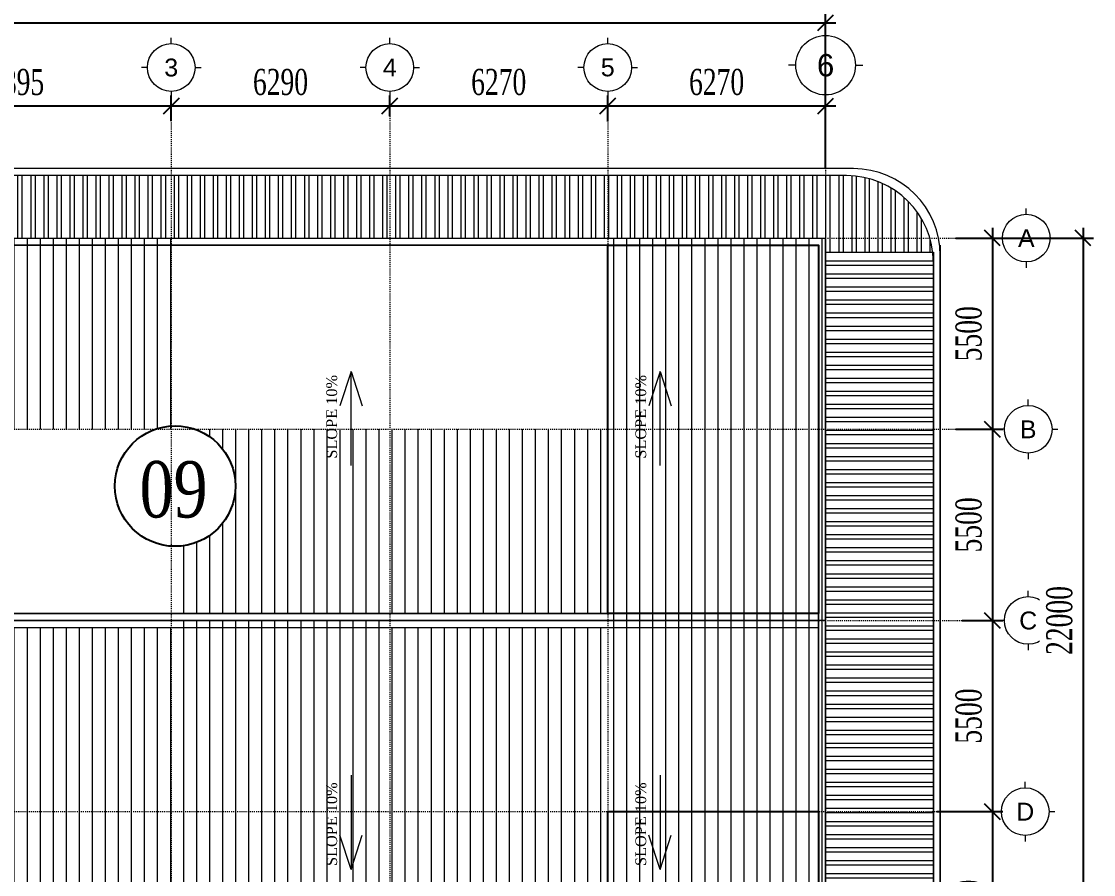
# Model space of a CAD drawing. Header units: inches. Extents: x 340055 to 349452, y -34649 to -30845.
# Drawn here: x 343863.4 to 343966.2, y -32060.5 to -31978.7 of the extents above; entities that cross this region are included whole.
import ezdxf
from ezdxf.enums import TextEntityAlignment as Align

# ---------------------------------------------------------------- set-up
doc = ezdxf.new("R2010")
doc.units = ezdxf.units.IN
doc.header["$MEASUREMENT"] = 0
doc.linetypes.add('XRF-A-GRID LINE$0$CENTER', pattern=[50.8, 31.75, -6.35, 6.35, -6.35])
doc.linetypes.add('XRF-A-RF PLAN$0$ACAD_ISO02W100', pattern=[15, 12, -3])
for name, color, linetype in [('CAUTAO', 7, 'Continuous'), ('XRF-A-RF PLAN$0$cat1', 31, 'Continuous'), ('XRF-A-RF PLAN$0$TITLE-TEXT', 130, 'Continuous'), ('XRF-A-RF PLAN$0$TL-Roof', 60, 'Continuous')]:
    doc.layers.add(name, color=color, linetype=linetype)
for name, color, linetype, lineweight in [('XRF-A-GRID LINE$0$text', 2, 'Continuous', 20), ('XRF-A-GRID LINE$0$TL-AXIS', 252, 'Continuous', 15), ('XRF-A-GRID LINE$0$ZONES', 7, 'Continuous', 9), ('XRF-A-RF PLAN$0$TL-RC', 4, 'Continuous', 15)]:
    doc.layers.add(name, color=color, linetype=linetype, lineweight=lineweight)
doc.styles.add('ST1', font='times.ttf', dxfattribs={"width": 0.7})
doc.styles.add('vntimeh.shx', font='vntimeh.shx', dxfattribs={"width": 0.8, "bigfont": 'bigfont.shx'})
doc.styles.add('XRF-A-GRID LINE$0$ARIALH', font='')
doc.styles.add('XRF-A-RF PLAN$0$VNH', font='', dxfattribs={"height": 150})
doc.styles.get('XRF-A-GRID LINE$0$ARIALH').set_extended_font_data('.VnArialH')
doc.styles.get('XRF-A-RF PLAN$0$VNH').set_extended_font_data('.VnAvantH')
doc.dimstyles.new('300', dxfattribs={"dimtxt": 2.5, "dimasz": 1.5, "dimexe": 1, "dimexo": 0, "dimgap": 1, "dimtad": 1, "dimtoh": 1, "dimdec": 0, "dimlfac": 300, "dimzin": 0, "dimdsep": 46, "dimtxsty": 'ST1', "dimblk": 'OBLIQUE', "dimcen": 1, "dimdle": 1, "dimclrd": 8, "dimclre": 8, "dimclrt": 3, "dimadec": 0, "dimazin": 0, "dimtfac": 1, "dimtdec": 0, "dimtix": 1, "dimtofl": 0, "dimtmove": 1, "dimatfit": 3, "dimfxl": 0, "dimtolj": 1, "dimtzin": 0, "dimlwd": -1, "dimlwe": -1, "dimarcsym": 0})
pattern_1 = [(90, (216.4452, 3803.1944), (-1.25, 2e-16), [])]
pattern_2 = [(90, (353505.5476, -27628.2967), (-1.25, 0), []), (90, (353505.9643, -27627.88), (-1.25, 0), [])]

# ---------------------------------------------------------------- blocks, each defined once
blk = doc.blocks.new('XRF-A-GRID LINE$0$truc')
at = {"layer": 'XRF-A-GRID LINE$0$text', "color": 8}
for p, q in [((0, 4), (0, 5)), ((-4, 0), (-5, 0)), ((4, 0), (5, 0)), ((0, -4), (0, -5))]:
    blk.add_line(p, q, dxfattribs=at)
blk.add_circle((0, 0), 4, dxfattribs=at)
at = {"layer": 'XRF-A-GRID LINE$0$text', "color": 8, "style": 'XRF-A-GRID LINE$0$ARIALH'}
blk.add_attdef('TENTRUCDINHVI', text='', height=3, dxfattribs=at).set_placement((0, 0), align=Align.MIDDLE)
blk = doc.blocks.new('XRF-A-GRID LINE')
at = {"layer": 'XRF-A-GRID LINE$0$TL-AXIS', "linetype": 'XRF-A-GRID LINE$0$CENTER', "lineweight": 0, "ltscale": 0.01}
for p, q in [((-2888340, -1307295), (-2888340, -1342138)), ((-2882050, -1307295), (-2882050, -1342138)), ((-2875780, -1307295), (-2875780, -1342138)), ((-2869510, -1307295), (-2869510, -1342138)), ((-2901380, -1311346), (-2864538, -1311346)), ((-2901380, -1316846), (-2864538, -1316846)), ((-2901380, -1322346), (-2864538, -1322346)), ((-2901380, -1327846), (-2864538, -1327846))]:
    blk.add_line(p, q, dxfattribs=at)
ref = blk.add_blockref('XRF-A-GRID LINE$0$truc', (-2869510, -1306371), dxfattribs=dict(at, xscale=214.2857142863795, yscale=214.2857142863795, zscale=214.2857142863795, rotation=179.9999999999922))
ref.add_attrib('TENTRUCDINHVI', '6', dxfattribs={"layer": 'XRF-A-GRID LINE$0$ZONES', "height": 643, "style": 'XRF-A-GRID LINE$0$ARIALH'}).set_placement((-2869510, -1306371), align=Align.MIDDLE)
ref = blk.add_blockref('XRF-A-GRID LINE$0$truc', (-2888340, -1306437), dxfattribs=dict(at, xscale=171.4285714291036, yscale=171.4285714291036, zscale=171.4285714291036, rotation=179.9999999999922))
ref.add_attrib('TENTRUCDINHVI', '3', dxfattribs={"layer": 'XRF-A-GRID LINE$0$ZONES', "height": 514, "style": 'XRF-A-GRID LINE$0$ARIALH'}).set_placement((-2888340, -1306437), align=Align.MIDDLE)
ref = blk.add_blockref('XRF-A-GRID LINE$0$truc', (-2882050, -1306437), dxfattribs=dict(at, xscale=171.4285714291036, yscale=171.4285714291036, zscale=171.4285714291036, rotation=179.9999999999922))
ref.add_attrib('TENTRUCDINHVI', '4', dxfattribs={"layer": 'XRF-A-GRID LINE$0$ZONES', "height": 514, "style": 'XRF-A-GRID LINE$0$ARIALH'}).set_placement((-2882050, -1306437), align=Align.MIDDLE)
ref = blk.add_blockref('XRF-A-GRID LINE$0$truc', (-2875780, -1306437), dxfattribs=dict(at, xscale=171.4285714291036, yscale=171.4285714291036, zscale=171.4285714291036, rotation=179.9999999999922))
ref.add_attrib('TENTRUCDINHVI', '5', dxfattribs={"layer": 'XRF-A-GRID LINE$0$ZONES', "height": 514, "style": 'XRF-A-GRID LINE$0$ARIALH'}).set_placement((-2875780, -1306437), align=Align.MIDDLE)
ref = blk.add_blockref('XRF-A-GRID LINE$0$truc', (-2863735, -1311346), dxfattribs=dict(at, xscale=171.4285714291036, yscale=171.4285714291036, zscale=171.4285714291036, rotation=179.9999999999922))
ref.add_attrib('TENTRUCDINHVI', 'A', dxfattribs={"layer": 'XRF-A-GRID LINE$0$ZONES', "height": 514, "style": 'XRF-A-GRID LINE$0$ARIALH'}).set_placement((-2863735, -1311346), align=Align.MIDDLE)
ref = blk.add_blockref('XRF-A-GRID LINE$0$truc', (-2863681, -1316846), dxfattribs=dict(at, xscale=171.4285714291036, yscale=171.4285714291036, zscale=171.4285714291036, rotation=179.9999999999922))
ref.add_attrib('TENTRUCDINHVI', 'B', dxfattribs={"layer": 'XRF-A-GRID LINE$0$ZONES', "height": 514, "style": 'XRF-A-GRID LINE$0$ARIALH'}).set_placement((-2863681, -1316846), align=Align.MIDDLE)
ref = blk.add_blockref('XRF-A-GRID LINE$0$truc', (-2863681, -1322346), dxfattribs=dict(at, xscale=171.4285714291036, yscale=171.4285714291036, zscale=171.4285714291036, rotation=179.9999999999922))
ref.add_attrib('TENTRUCDINHVI', 'C', dxfattribs={"layer": 'XRF-A-GRID LINE$0$ZONES', "height": 514, "style": 'XRF-A-GRID LINE$0$ARIALH'}).set_placement((-2863681, -1322346), align=Align.MIDDLE)
ref = blk.add_blockref('XRF-A-GRID LINE$0$truc', (-2863767, -1327846), dxfattribs=dict(at, xscale=171.4285714291036, yscale=171.4285714291036, zscale=171.4285714291036, rotation=179.9999999999922))
ref.add_attrib('TENTRUCDINHVI', 'D', dxfattribs={"layer": 'XRF-A-GRID LINE$0$ZONES', "height": 514, "style": 'XRF-A-GRID LINE$0$ARIALH'}).set_placement((-2863767, -1327846), align=Align.MIDDLE)
blk = doc.blocks.new('_Oblique')
at = {"color": 0, "linetype": 'ByBlock', "lineweight": -2}
blk.add_line((-0.5, -0.5), (0.5, 0.5), dxfattribs=at)
blk = doc.blocks.new('*D466')
at = {"color": 8, "linetype": 'Continuous', "transparency": 16777216}
for p, q in [((343877.75, -31987.74), (343877.75, -31985.77)), ((343898.71, -31987.74), (343898.71, -31985.77)), ((343876.75, -31986.77), (343899.71, -31986.77))]:
    blk.add_line(p, q, dxfattribs=at)
at = {"layer": 'Defpoints', "color": 0, "transparency": 16777216}
for p in [(343898.71, -31986.77), (343877.75, -31987.74), (343898.71, -31987.74)]:
    blk.add_point(p, dxfattribs=at)
at = {"color": 8, "transparency": 16777216, "xscale": 1.5, "yscale": 1.5, "zscale": 1.5, "rotation": 180}
blk.add_blockref('_Oblique', (343877.75, -31986.77), dxfattribs=at)
at = {"color": 8, "transparency": 16777216, "xscale": 1.5, "yscale": 1.5, "zscale": 1.5}
blk.add_blockref('_Oblique', (343898.71, -31986.77), dxfattribs=at)
at = {"color": 3, "transparency": 16777216, "insert": (343888.23, -31984.49), "char_height": 2.5, "attachment_point": 5, "style": 'ST1', "bg_fill": 3, "box_fill_scale": 1.25, "bg_fill_color": 256, "bg_fill_true_color": 13158600, "bg_fill_transparency": 0}
blk.add_mtext('\\A1;6290', dxfattribs=at)
blk = doc.blocks.new('*D467')
at = {"color": 8, "linetype": 'Continuous', "transparency": 16777216}
for p, q in [((343898.71, -31987.74), (343898.71, -31985.77)), ((343919.61, -31988.25), (343919.61, -31985.77)), ((343897.71, -31986.77), (343920.61, -31986.77))]:
    blk.add_line(p, q, dxfattribs=at)
at = {"layer": 'Defpoints', "color": 0, "transparency": 16777216}
for p in [(343919.61, -31986.77), (343898.71, -31987.74), (343919.61, -31988.25)]:
    blk.add_point(p, dxfattribs=at)
at = {"color": 8, "transparency": 16777216, "xscale": 1.5, "yscale": 1.5, "zscale": 1.5, "rotation": 180}
blk.add_blockref('_Oblique', (343898.71, -31986.77), dxfattribs=at)
at = {"color": 8, "transparency": 16777216, "xscale": 1.5, "yscale": 1.5, "zscale": 1.5}
blk.add_blockref('_Oblique', (343919.61, -31986.77), dxfattribs=at)
at = {"color": 3, "transparency": 16777216, "insert": (343909.16, -31984.49), "char_height": 2.5, "attachment_point": 5, "style": 'ST1', "bg_fill": 3, "box_fill_scale": 1.25, "bg_fill_color": 256, "bg_fill_true_color": 13158600, "bg_fill_transparency": 0}
blk.add_mtext('\\A1;6270', dxfattribs=at)
blk = doc.blocks.new('*D468')
at = {"color": 8, "linetype": 'Continuous', "transparency": 16777216}
for p, q in [((343919.61, -31988.25), (343919.61, -31985.77)), ((343940.51, -31988.18), (343940.51, -31985.77)), ((343918.61, -31986.77), (343941.51, -31986.77))]:
    blk.add_line(p, q, dxfattribs=at)
at = {"layer": 'Defpoints', "color": 0, "transparency": 16777216}
for p in [(343940.51, -31986.77), (343919.61, -31988.25), (343940.51, -31988.18)]:
    blk.add_point(p, dxfattribs=at)
at = {"color": 8, "transparency": 16777216, "xscale": 1.5, "yscale": 1.5, "zscale": 1.5, "rotation": 180}
blk.add_blockref('_Oblique', (343919.61, -31986.77), dxfattribs=at)
at = {"color": 8, "transparency": 16777216, "xscale": 1.5, "yscale": 1.5, "zscale": 1.5}
blk.add_blockref('_Oblique', (343940.51, -31986.77), dxfattribs=at)
at = {"color": 3, "transparency": 16777216, "insert": (343930.06, -31984.49), "char_height": 2.5, "attachment_point": 5, "style": 'ST1', "bg_fill": 3, "box_fill_scale": 1.25, "bg_fill_color": 256, "bg_fill_true_color": 13158600, "bg_fill_transparency": 0}
blk.add_mtext('\\A1;6270', dxfattribs=at)
blk = doc.blocks.new('*D469')
at = {"color": 8, "linetype": 'Continuous', "transparency": 16777216}
for p, q in [((343956.51, -31998.45), (343956.51, -32018.78)), ((343953.02, -31999.45), (343957.51, -31999.45)), ((343953.02, -32017.78), (343957.51, -32017.78))]:
    blk.add_line(p, q, dxfattribs=at)
at = {"layer": 'Defpoints', "color": 0, "transparency": 16777216}
for p in [(343953.02, -31999.45), (343953.02, -32017.78), (343956.51, -32017.78)]:
    blk.add_point(p, dxfattribs=at)
at = {"color": 8, "transparency": 16777216, "xscale": 1.5, "yscale": 1.5, "zscale": 1.5}
for p, rotation in [((343956.51, -31999.45), 90), ((343956.51, -32017.78), 270)]:
    blk.add_blockref('_Oblique', p, dxfattribs=dict(at, rotation=rotation))
at = {"color": 3, "transparency": 16777216, "insert": (343954.24, -32008.62), "char_height": 2.5, "attachment_point": 5, "rotation": 90, "style": 'ST1', "bg_fill": 3, "box_fill_scale": 1.25, "bg_fill_color": 256, "bg_fill_true_color": 13158600, "bg_fill_transparency": 0}
blk.add_mtext('\\A1;5500', dxfattribs=at)
blk = doc.blocks.new('*D470')
at = {"color": 8, "linetype": 'Continuous', "transparency": 16777216}
for p, q in [((343956.51, -32016.78), (343956.51, -32037.12)), ((343953.02, -32017.78), (343957.51, -32017.78)), ((343953.61, -32036.12), (343957.51, -32036.12))]:
    blk.add_line(p, q, dxfattribs=at)
at = {"layer": 'Defpoints', "color": 0, "transparency": 16777216}
for p in [(343953.02, -32017.78), (343953.61, -32036.12), (343956.51, -32036.12)]:
    blk.add_point(p, dxfattribs=at)
at = {"color": 8, "transparency": 16777216, "xscale": 1.5, "yscale": 1.5, "zscale": 1.5}
for p, rotation in [((343956.51, -32017.78), 90), ((343956.51, -32036.12), 270)]:
    blk.add_blockref('_Oblique', p, dxfattribs=dict(at, rotation=rotation))
at = {"color": 3, "transparency": 16777216, "insert": (343954.24, -32026.95), "char_height": 2.5, "attachment_point": 5, "rotation": 90, "style": 'ST1', "bg_fill": 3, "box_fill_scale": 1.25, "bg_fill_color": 256, "bg_fill_true_color": 13158600, "bg_fill_transparency": 0}
blk.add_mtext('\\A1;5500', dxfattribs=at)
blk = doc.blocks.new('*D471')
at = {"color": 8, "linetype": 'Continuous', "transparency": 16777216}
for p, q in [((343956.51, -32035.12), (343956.51, -32055.45)), ((343953.61, -32036.12), (343957.51, -32036.12)), ((343951.19, -32054.45), (343957.51, -32054.45))]:
    blk.add_line(p, q, dxfattribs=at)
at = {"layer": 'Defpoints', "color": 0, "transparency": 16777216}
for p in [(343953.61, -32036.12), (343951.19, -32054.45), (343956.51, -32054.45)]:
    blk.add_point(p, dxfattribs=at)
at = {"color": 8, "transparency": 16777216, "xscale": 1.5, "yscale": 1.5, "zscale": 1.5}
for p, rotation in [((343956.51, -32036.12), 90), ((343956.51, -32054.45), 270)]:
    blk.add_blockref('_Oblique', p, dxfattribs=dict(at, rotation=rotation))
at = {"color": 3, "transparency": 16777216, "insert": (343954.24, -32045.28), "char_height": 2.5, "attachment_point": 5, "rotation": 90, "style": 'ST1', "bg_fill": 3, "box_fill_scale": 1.25, "bg_fill_color": 256, "bg_fill_true_color": 13158600, "bg_fill_transparency": 0}
blk.add_mtext('\\A1;5500', dxfattribs=at)
blk = doc.blocks.new('*D472')
at = {"color": 8, "linetype": 'Continuous', "transparency": 16777216}
for p, q in [((343956.51, -32053.45), (343956.51, -32073.78)), ((343951.19, -32054.45), (343957.51, -32054.45)), ((343948.92, -32072.78), (343957.51, -32072.78))]:
    blk.add_line(p, q, dxfattribs=at)
at = {"layer": 'Defpoints', "color": 0, "transparency": 16777216}
for p in [(343951.19, -32054.45), (343948.92, -32072.78), (343956.51, -32072.78)]:
    blk.add_point(p, dxfattribs=at)
at = {"color": 8, "transparency": 16777216, "xscale": 1.5, "yscale": 1.5, "zscale": 1.5}
for p, rotation in [((343956.51, -32054.45), 90), ((343956.51, -32072.78), 270)]:
    blk.add_blockref('_Oblique', p, dxfattribs=dict(at, rotation=rotation))
at = {"color": 3, "transparency": 16777216, "insert": (343954.24, -32063.62), "char_height": 2.5, "attachment_point": 5, "rotation": 90, "style": 'ST1', "bg_fill": 3, "box_fill_scale": 1.25, "bg_fill_color": 256, "bg_fill_true_color": 13158600, "bg_fill_transparency": 0}
blk.add_mtext('\\A1;5500', dxfattribs=at)
blk = doc.blocks.new('*D480')
at = {"color": 8, "linetype": 'Continuous', "transparency": 16777216}
for p, q in [((343848.1, -31988.24), (343848.1, -31985.77)), ((343877.75, -31988.24), (343877.75, -31985.77)), ((343847.1, -31986.77), (343878.75, -31986.77))]:
    blk.add_line(p, q, dxfattribs=at)
at = {"layer": 'Defpoints', "color": 0, "transparency": 16777216}
for p in [(343877.75, -31986.77), (343848.1, -31988.24), (343877.75, -31988.24)]:
    blk.add_point(p, dxfattribs=at)
at = {"color": 8, "transparency": 16777216, "xscale": 1.5, "yscale": 1.5, "zscale": 1.5, "rotation": 180}
blk.add_blockref('_Oblique', (343848.1, -31986.77), dxfattribs=at)
at = {"color": 8, "transparency": 16777216, "xscale": 1.5, "yscale": 1.5, "zscale": 1.5}
blk.add_blockref('_Oblique', (343877.75, -31986.77), dxfattribs=at)
at = {"color": 3, "transparency": 16777216, "insert": (343862.92, -31984.49), "char_height": 2.5, "attachment_point": 5, "style": 'ST1', "bg_fill": 3, "box_fill_scale": 1.25, "bg_fill_color": 256, "bg_fill_true_color": 13158600, "bg_fill_transparency": 0}
blk.add_mtext('\\A1;8895', dxfattribs=at)
blk = doc.blocks.new('*D524')
at = {"color": 8, "linetype": 'Continuous', "transparency": 16777216}
for p, q in [((343835.95, -31992.78), (343835.95, -31977.79)), ((343940.51, -31992.78), (343940.51, -31977.79)), ((343834.95, -31978.79), (343941.51, -31978.79))]:
    blk.add_line(p, q, dxfattribs=at)
at = {"layer": 'Defpoints', "color": 0, "transparency": 16777216}
for p in [(343940.51, -31978.79), (343835.95, -31992.78), (343940.51, -31992.78)]:
    blk.add_point(p, dxfattribs=at)
at = {"color": 8, "transparency": 16777216, "xscale": 1.5, "yscale": 1.5, "zscale": 1.5, "rotation": 180}
blk.add_blockref('_Oblique', (343835.95, -31978.79), dxfattribs=at)
at = {"color": 8, "transparency": 16777216, "xscale": 1.5, "yscale": 1.5, "zscale": 1.5}
blk.add_blockref('_Oblique', (343940.51, -31978.79), dxfattribs=at)
at = {"color": 3, "transparency": 16777216, "insert": (343888.23, -31976.51), "char_height": 2.5, "attachment_point": 5, "style": 'ST1', "bg_fill": 3, "box_fill_scale": 1.25, "bg_fill_color": 256, "bg_fill_true_color": 13158600, "bg_fill_transparency": 0}
blk.add_mtext('\\A1;31370', dxfattribs=at)
blk = doc.blocks.new('*D525')
at = {"color": 8, "linetype": 'Continuous', "transparency": 16777216}
for p, q in [((343965.21, -31998.45), (343965.21, -32073.78)), ((343953.02, -31999.45), (343966.21, -31999.45)), ((343953.22, -32072.78), (343966.21, -32072.78))]:
    blk.add_line(p, q, dxfattribs=at)
at = {"layer": 'Defpoints', "color": 0, "transparency": 16777216}
for p in [(343953.02, -31999.45), (343953.22, -32072.78), (343965.21, -32072.78)]:
    blk.add_point(p, dxfattribs=at)
at = {"color": 8, "transparency": 16777216, "xscale": 1.5, "yscale": 1.5, "zscale": 1.5}
for p, rotation in [((343965.21, -31999.45), 90), ((343965.21, -32072.78), 270)]:
    blk.add_blockref('_Oblique', p, dxfattribs=dict(at, rotation=rotation))
at = {"color": 3, "transparency": 16777216, "insert": (343962.94, -32036.12), "char_height": 2.5, "attachment_point": 5, "rotation": 90, "style": 'ST1', "bg_fill": 3, "box_fill_scale": 1.25, "bg_fill_color": 256, "bg_fill_true_color": 13158600, "bg_fill_transparency": 0}
blk.add_mtext('\\A1;22000', dxfattribs=at)

msp = doc.modelspace()

# ---------------------------------------------------------------- hatches: boundary and pattern name
at = {"layer": 'XRF-A-RF PLAN$0$TL-Roof', "lineweight": 0, "ltscale": 1e-09, "transparency": 33554687}
h = msp.add_hatch(dxfattribs=at)
h.set_pattern_fill('ANSI32', color=256, scale=3.333333, angle=45)
h.set_pattern_definition(pattern_2)
h.paths.add_polyline_path([(343939.1807, -31993.4507), (343835.9474, -31993.4504), (343835.9474, -31999.4504), (343836.0141, -31999.4504), (343896.7307, -31999.4504), (343939.1807, -31999.4505)])
h = msp.add_hatch(dxfattribs=at)
h.set_pattern_fill('ANSI32', color=256, scale=3.333333, angle=45)
h.set_pattern_definition(pattern_2)
edge = h.paths.add_edge_path()
edge.add_arc((343942.5141, -32001.7841), 8.3333, 6.893531, 89.999852)
edge.add_line((343942.5141, -31993.4507), (343939.1807, -31993.4507))
edge.add_line((343939.1807, -31993.4507), (343939.1807, -31999.4505))
edge.add_line((343939.1807, -31999.4505), (343940.5141, -31999.4505))
edge.add_line((343940.5141, -31999.4505), (343940.5141, -32000.7838))
edge.add_line((343940.5141, -32000.7838), (343950.7871, -32000.7838))
at = {"layer": 'XRF-A-RF PLAN$0$TL-Roof', "lineweight": 0, "ltscale": 1e-09}
h = msp.add_hatch(dxfattribs=at)
h.set_pattern_fill('ANSI31', color=256, scale=10, angle=45)
h.set_pattern_definition(pattern_1)
h.paths.add_polyline_path([(343877.7474, -31999.4508), (343848.0984, -31999.4508), (343848.0984, -32017.7838), (343877.7474, -32017.7838)])
h.paths.add_polyline_path([(343848.0984, -31999.4508), (343835.9474, -31999.4508), (343835.9474, -32017.7838), (343848.0984, -32017.7838)])
h.paths.add_polyline_path([(343858.8123, -32020.6202), (343858.8123, -32012.262), (343856.334, -32012.262), (343856.334, -32020.6202)], flags=9)
h.paths.add_polyline_path([(343894.2428, -32020.6202), (343894.2428, -32012.262), (343891.7645, -32012.262), (343891.7645, -32020.6202)], flags=9)
h.paths.add_polyline_path([(343923.8872, -32020.6202), (343923.8872, -32012.262), (343921.4089, -32012.262), (343921.4089, -32020.6202)], flags=9)
h = msp.add_hatch(dxfattribs=at)
h.set_pattern_fill('ANSI31', color=256, scale=10, angle=45)
h.set_pattern_definition(pattern_1)
h.paths.add_polyline_path([(343940.5141, -31999.4508), (343919.6141, -31999.4508), (343919.6141, -32017.7838), (343940.5141, -32017.7838)])
h.paths.add_polyline_path([(343923.8872, -32020.6202), (343923.8872, -32012.262), (343921.4089, -32012.262), (343921.4089, -32020.6202)], flags=9)
h.paths.add_polyline_path([(343923.8872, -32060.0147), (343923.8872, -32051.6566), (343921.4089, -32051.6566), (343921.4089, -32060.0147)], flags=9)
h = msp.add_hatch(dxfattribs=at)
h.set_pattern_fill('ANSI31', color=256, scale=10, angle=45)
h.set_pattern_definition(pattern_1)
h.paths.add_polyline_path([(343939.8474, -32054.4504), (343919.6141, -32054.4504), (343919.6141, -32072.1171), (343939.8474, -32072.1171)])
h.paths.add_polyline_path([(343939.8474, -32035.4505), (343939.8474, -32000.1172), (343919.6141, -32000.1172), (343919.6141, -32035.4505)])
h.paths.add_polyline_path([(343923.8872, -32060.0147), (343923.8872, -32051.6566), (343921.4089, -32051.6566), (343921.4089, -32060.0147)], flags=9)
h.paths.add_polyline_path([(343923.8872, -32020.6202), (343923.8872, -32012.262), (343921.4089, -32012.262), (343921.4089, -32020.6202)], flags=24)
at = {"layer": 'XRF-A-RF PLAN$0$TL-Roof', "lineweight": 0, "ltscale": 1e-09, "transparency": 33554687}
h = msp.add_hatch(dxfattribs=at)
h.set_pattern_fill('ANSI32', color=256, scale=3.333333, angle=135)
h.set_pattern_definition([(180, (353505.5476, -27628.2967), (-9e-17, -1.25), []), (180, (353505.1309, -27627.88), (-9e-17, -1.25), [])])
h.paths.add_polyline_path([(343950.8474, -32000.7838), (343940.5141, -32000.7838), (343940.5141, -32072.0504), (343950.8474, -32072.0504)])
at = {"layer": 'XRF-A-RF PLAN$0$TL-Roof', "lineweight": 0, "ltscale": 1e-09}
h = msp.add_hatch(dxfattribs=at)
h.set_pattern_fill('ANSI31', color=256, scale=10, angle=45)
h.set_pattern_definition(pattern_1)
h.paths.add_polyline_path([(343877.7474, -32028.9924), (343877.7474, -32035.4505), (343898.7141, -32035.4505), (343898.7141, -32017.7838), (343880.0534, -32017.7838, -0.31762984), (343883.9002, -32023.2283, -0.4334483)])
h.paths.add_polyline_path([(343894.2428, -32020.6202), (343894.2428, -32012.262), (343891.7645, -32012.262), (343891.7645, -32020.6202)], flags=9)
h.paths.add_polyline_path([(343858.8123, -32020.6202), (343858.8123, -32012.262), (343856.334, -32012.262), (343856.334, -32020.6202)], flags=9)
h = msp.add_hatch(dxfattribs=at)
h.set_pattern_fill('ANSI31', color=256, scale=10, angle=45)
h.set_pattern_definition(pattern_1)
h.paths.add_polyline_path([(343919.6141, -32017.7838), (343919.6141, -32036.1171), (343940.5141, -32036.1171), (343940.5141, -32017.7838)])
h.paths.add_polyline_path([(343919.6141, -32017.7838), (343898.7141, -32017.7838), (343898.7141, -32035.4505), (343919.6141, -32035.4505)])
h.paths.add_polyline_path([(343923.8872, -32020.6202), (343923.8872, -32012.262), (343921.4089, -32012.262), (343921.4089, -32020.6202)], flags=9)
h = msp.add_hatch(dxfattribs=at)
h.set_pattern_fill('ANSI31', color=256, scale=10, angle=45)
h.set_pattern_definition(pattern_1)
h.paths.add_polyline_path([(343919.6141, -32054.4504), (343919.6141, -32072.784), (343940.5141, -32072.784), (343940.5141, -32054.4504)])
h.paths.add_polyline_path([(343923.8872, -32060.0147), (343923.8872, -32051.6566), (343921.4089, -32051.6566), (343921.4089, -32060.0147)], flags=9)
h.paths.add_polyline_path([(343923.8872, -32020.6202), (343923.8872, -32012.262), (343921.4089, -32012.262), (343921.4089, -32020.6202)], flags=9)
h = msp.add_hatch(dxfattribs=at)
h.set_pattern_fill('ANSI31', color=256, scale=10, angle=45)
h.set_pattern_definition(pattern_1)
h.paths.add_polyline_path([(343919.6141, -32017.7838), (343919.6141, -32036.1171), (343940.5141, -32036.1171), (343940.5141, -32017.7838)])
h.paths.add_polyline_path([(343923.8872, -32020.6202), (343923.8872, -32012.262), (343921.4089, -32012.262), (343921.4089, -32020.6202)], flags=9)
h.paths.add_polyline_path([(343923.8872, -32060.0147), (343923.8872, -32051.6566), (343921.4089, -32051.6566), (343921.4089, -32060.0147)], flags=9)
h = msp.add_hatch(dxfattribs=at)
h.set_pattern_fill('ANSI31', color=256, scale=10, angle=45)
h.set_pattern_definition(pattern_1)
h.paths.add_polyline_path([(343940.5141, -32036.1171), (343940.5141, -32017.7838), (343919.6141, -32017.7838), (343919.6141, -32036.1171)])
h.paths.add_polyline_path([(343923.8872, -32020.6202), (343923.8872, -32012.262), (343921.4089, -32012.262), (343921.4089, -32020.6202)], flags=9)
h.paths.add_polyline_path([(343923.8872, -32060.0147), (343923.8872, -32051.6566), (343921.4089, -32051.6566), (343921.4089, -32060.0147)], flags=9)
h = msp.add_hatch(dxfattribs=at)
h.set_pattern_fill('ANSI31', color=256, scale=10, angle=45)
h.set_pattern_definition(pattern_1)
h.paths.add_polyline_path([(343877.7474, -32054.4504), (343877.7474, -32036.7838), (343848.0984, -32036.7838), (343848.0984, -32054.4504)])
h.paths.add_polyline_path([(343858.8123, -32060.0147), (343858.8123, -32051.6566), (343856.334, -32051.6566), (343856.334, -32060.0147)], flags=9)
h = msp.add_hatch(dxfattribs=at)
h.set_pattern_fill('ANSI31', color=256, scale=10, angle=45)
h.set_pattern_definition(pattern_1)
h.paths.add_polyline_path([(343898.7141, -32054.4504), (343898.7141, -32036.1171), (343877.7474, -32036.1171), (343877.7474, -32054.4504)])
h.paths.add_polyline_path([(343894.2428, -32060.0147), (343894.2428, -32051.6566), (343891.7645, -32051.6566), (343891.7645, -32060.0147)], flags=9)
h = msp.add_hatch(dxfattribs=at)
h.set_pattern_fill('ANSI31', color=256, scale=10, angle=45)
h.set_pattern_definition(pattern_1)
h.paths.add_polyline_path([(343919.6141, -32054.4504), (343919.6141, -32036.7838), (343898.7141, -32036.7838), (343898.7141, -32054.4504)])
h.paths.add_polyline_path([(343919.6141, -32072.784), (343940.5141, -32072.784), (343940.5141, -32054.4504), (343919.6141, -32054.4504)])
h.paths.add_polyline_path([(343923.8872, -32060.0147), (343923.8872, -32051.6566), (343921.4089, -32051.6566), (343921.4089, -32060.0147)], flags=9)
h = msp.add_hatch(dxfattribs=at)
h.set_pattern_fill('ANSI31', color=256, scale=10, angle=45)
h.set_pattern_definition(pattern_1)
h.paths.add_polyline_path([(343919.6141, -32054.4504), (343940.5141, -32054.4504), (343940.5141, -32036.1171), (343919.6141, -32036.1171)])
h.paths.add_polyline_path([(343923.8872, -32060.0147), (343923.8872, -32051.6566), (343921.4089, -32051.6566), (343921.4089, -32060.0147)], flags=9)
h = msp.add_hatch(dxfattribs=at)
h.set_pattern_fill('ANSI31', color=256, scale=10, angle=45)
h.set_pattern_definition(pattern_1)
h.paths.add_polyline_path([(343848.0984, -32054.4504), (343848.0984, -32072.7838), (343877.7474, -32072.7839), (343877.7474, -32054.4504)])
h.paths.add_polyline_path([(343858.8123, -32060.0147), (343858.8123, -32051.6566), (343856.334, -32051.6566), (343856.334, -32060.0147)], flags=9)
h = msp.add_hatch(dxfattribs=at)
h.set_pattern_fill('ANSI31', color=256, scale=10, angle=45)
h.set_pattern_definition(pattern_1)
h.paths.add_polyline_path([(343877.7474, -32054.4504), (343877.7474, -32072.1171), (343898.7141, -32072.1171), (343898.7141, -32054.4504)])
h.paths.add_polyline_path([(343894.2428, -32060.0147), (343894.2428, -32051.6566), (343891.7645, -32051.6566), (343891.7645, -32060.0147)], flags=9)
h = msp.add_hatch(dxfattribs=at)
h.set_pattern_fill('ANSI31', color=256, scale=10, angle=45)
h.set_pattern_definition(pattern_1)
h.paths.add_polyline_path([(343919.6141, -32072.784), (343940.5141, -32072.784), (343940.5141, -32054.4504), (343919.6141, -32054.4504)])
h.paths.add_polyline_path([(343923.8872, -32060.0147), (343923.8872, -32051.6566), (343921.4089, -32051.6566), (343921.4089, -32060.0147)], flags=9)
h = msp.add_hatch(dxfattribs=at)
h.set_pattern_fill('ANSI31', color=256, scale=10, angle=45)
h.set_pattern_definition(pattern_1)
h.paths.add_polyline_path([(343919.6141, -32072.1171), (343919.6141, -32054.4504), (343898.7141, -32054.4504), (343898.7141, -32072.1171)])

# ---------------------------------------------------------------- linework, layer by layer
at = {"color": 8}
for points in [[(343919.6141, -32000.1172), (343939.8474, -32000.1172), (343939.8474, -32035.4505), (343919.6141, -32035.4505)], [(343919.6141, -32054.4504), (343939.8474, -32054.4504), (343939.8474, -32072.1171), (343919.6141, -32072.1171)]]:
    msp.add_lwpolyline(points, close=True, dxfattribs=at)
at = {"layer": 'CAUTAO', "color": 1, "true_color": 0xfa051e}
msp.add_circle((343878.1239, -32023.2283), 5.7764, dxfattribs=at)
at = {"layer": 'XRF-A-RF PLAN$0$cat1', "lineweight": 0}
for p, q in [((343835.6307, -31999.4504), (343896.7307, -31999.4504)), ((343901.7641, -31999.4504), (343931.1805, -31999.4504)), ((343940.5141, -32072.7838), (343940.5141, -31999.4504))]:
    msp.add_line(p, q, dxfattribs=at)
at = {"layer": 'XRF-A-RF PLAN$0$TITLE-TEXT', "lineweight": 0, "ltscale": 1e-09}
msp.add_line((343940.5141, -32072.0504), (343940.5141, -31999.4505), dxfattribs=at)
for points in [[(343943.1807, -31992.7841), (343835.2807, -31992.7838), (343835.2807, -32000.1171), (343836.0141, -32000.1171), (343896.7307, -32000.1171), (343939.8474, -32000.1172), (343939.8474, -32072.7838), (343951.5141, -32072.7838), (343951.5141, -32001.1174, 0.41421281)], [(343942.5141, -31993.4507), (343835.9474, -31993.4504), (343835.9474, -31999.4504), (343836.0141, -31999.4504), (343896.7307, -31999.4504), (343940.5141, -31999.4505), (343940.5141, -32072.0504), (343950.8474, -32072.0504), (343950.8474, -32001.7841, 0.41421281)]]:
    msp.add_lwpolyline(points, format="xyb", close=True, dxfattribs=at)
at = {"layer": 'XRF-A-RF PLAN$0$TL-RC', "lineweight": 0, "ltscale": 1e-09}
for p, q in [((343950.8474, -32000.7838), (343950.8474, -32072.0504)), ((343951.5141, -32000.1172), (343951.5141, -32072.7838)), ((343836.6141, -32035.4505), (343939.8474, -32035.4505)), ((343836.6141, -32036.1171), (343939.7807, -32036.1171)), ((343836.6141, -32036.7838), (343939.8474, -32036.7838))]:
    msp.add_line(p, q, dxfattribs=at)
for points in [[(343940.5141, -32036.1171), (343835.9474, -32036.1171), (343835.9474, -31999.4505), (343940.5141, -31999.4505)], [(343836.6141, -32072.1171), (343939.8474, -32072.1171), (343939.8474, -32000.1172), (343836.6141, -32000.1172)], [(343939.8474, -32035.4505), (343836.6141, -32035.4505), (343836.6141, -32000.1172), (343939.8474, -32000.1172)]]:
    msp.add_lwpolyline(points, close=True, dxfattribs=at)
at = {"layer": 'XRF-A-RF PLAN$0$TL-Roof', "lineweight": 0, "ltscale": 1e-09}
for p, q in [((343894.9997, -32012.2341), (343893.9291, -32015.5383)), ((343894.9997, -32021.2673), (343894.9997, -32012.2341)), ((343894.9997, -32012.2341), (343896.0703, -32015.5383)), ((343924.6441, -32012.2341), (343923.5735, -32015.5383)), ((343924.6441, -32021.2673), (343924.6441, -32012.2341)), ((343924.6441, -32012.2341), (343925.7147, -32015.5383)), ((343894.9997, -32050.967), (343894.9997, -32060.0002)), ((343924.6441, -32050.967), (343924.6441, -32060.0002)), ((343894.9997, -32060.0002), (343893.9291, -32056.6959)), ((343894.9997, -32060.0002), (343896.0703, -32056.6959)), ((343924.6441, -32060.0002), (343923.5735, -32056.6959)), ((343924.6441, -32060.0002), (343925.7147, -32056.6959))]:
    msp.add_line(p, q, dxfattribs=at)

# ---------------------------------------------------------------- block references
at = {"color": 8, "xscale": 0.003333333334012423, "yscale": 0.003333333334012423, "zscale": 0.003333333334012423}
msp.add_blockref('XRF-A-GRID LINE', (353505.5476, -27628.2967), dxfattribs=at)

# ---------------------------------------------------------------- texts
at = {"linetype": 'XRF-A-RF PLAN$0$ACAD_ISO02W100', "char_height": 1.033361, "width": 50.02323, "rotation": 90, "style": 'XRF-A-RF PLAN$0$VNH'}
for insert, attachment_point in [((343892.6218, -32012.5733), 3), ((343922.2662, -32012.5733), 3), ((343892.6218, -32059.661), 1), ((343922.2662, -32059.661), 1)]:
    msp.add_mtext('{\\f.VnTimeH|b0|i0|c0|p34;slope 10%}', dxfattribs=dict(at, insert=insert, attachment_point=attachment_point))
at = {"layer": 'CAUTAO', "color": 1, "true_color": 0xfa051e, "insert": (343877.9744, -32023.5766), "char_height": 5.4, "attachment_point": 5, "style": 'vntimeh.shx'}
msp.add_mtext('\\A1;09', dxfattribs=at)

# ---------------------------------------------------------------- next in the draw order: dimensions: what is measured, and where the dimension line sits
at = {"color": 8}
dim = msp.add_linear_dim(base=(343898.7141, -31986.7667), p1=(343877.7474, -31987.7432), p2=(343898.7141, -31987.7432), dimstyle='300', dxfattribs=at)
dim.commit()
dim.dimension.update_dxf_attribs({"geometry": '*D466', "text_midpoint": (343888.2307, -31984.4914)})
dim = msp.add_linear_dim(base=(343956.5131, -32017.7838), p1=(343953.0175, -31999.4508), p2=(343953.0175, -32017.7838), angle=90, dimstyle='300', dxfattribs=at)
dim.commit()
dim.dimension.update_dxf_attribs({"geometry": '*D469', "text_midpoint": (343954.2414, -32008.6173)})

# ---------------------------------------------------------------- next in the draw order: dimensions: what is measured, and where the dimension line sits
for base, p1, p2, picture, middle in [((343877.7474, -31986.7667), (343848.0984, -31988.2415), (343877.7474, -31988.2415), '*D480', (343862.9229, -31984.4914)), ((343919.6141, -31986.7667), (343898.7141, -31987.7432), (343919.6141, -31988.2546), '*D467', (343909.1641, -31984.4914))]:
    dim = msp.add_linear_dim(base=base, p1=p1, p2=p2, dimstyle='300', dxfattribs=at)
    dim.commit()
    dim.dimension.update_dxf_attribs({"geometry": picture, "text_midpoint": middle})
dim = msp.add_linear_dim(base=(343956.5131, -32036.1171), p1=(343953.0175, -32017.7838), p2=(343953.6117, -32036.1171), angle=90, dimstyle='300', dxfattribs=at)
dim.commit()
dim.dimension.update_dxf_attribs({"geometry": '*D470', "text_midpoint": (343954.2414, -32026.9504)})

# ---------------------------------------------------------------- next in the draw order: dimensions: what is measured, and where the dimension line sits
dim = msp.add_linear_dim(base=(343940.5141, -31986.7667), p1=(343919.6141, -31988.2546), p2=(343940.5141, -31988.176), dimstyle='300', dxfattribs=at)
dim.commit()
dim.dimension.update_dxf_attribs({"geometry": '*D468', "text_midpoint": (343930.0641, -31984.4914)})
dim = msp.add_linear_dim(base=(343956.5131, -32054.4504), p1=(343953.6117, -32036.1171), p2=(343951.1903, -32054.4504), angle=90, dimstyle='300', dxfattribs=at)
dim.commit()
dim.dimension.update_dxf_attribs({"geometry": '*D471', "text_midpoint": (343954.2414, -32045.2838)})

# ---------------------------------------------------------------- next in the draw order: dimensions: what is measured, and where the dimension line sits
dim = msp.add_linear_dim(base=(343940.5141, -31978.7852), p1=(343835.9474, -31992.7838), p2=(343940.5141, -31992.7838), dimstyle='300', dxfattribs=at)
dim.commit()
dim.dimension.update_dxf_attribs({"geometry": '*D524', "text_midpoint": (343888.2307, -31976.51)})
dim = msp.add_linear_dim(base=(343956.5131, -32072.7841), p1=(343951.1903, -32054.4504), p2=(343948.9171, -32072.7841), angle=90, dimstyle='300', dxfattribs=at)
dim.commit()
dim.dimension.update_dxf_attribs({"geometry": '*D472', "text_midpoint": (343954.2414, -32063.6172)})

# ---------------------------------------------------------------- next in the draw order: dimensions: what is measured, and where the dimension line sits
dim = msp.add_linear_dim(base=(343965.2143, -32072.7841), p1=(343953.0175, -31999.4508), p2=(343953.2151, -32072.7841), angle=90, dimstyle='300', dxfattribs=at)
dim.commit()
dim.dimension.update_dxf_attribs({"geometry": '*D525', "text_midpoint": (343962.9426, -32036.1174)})

doc.saveas('drawing.dxf')
